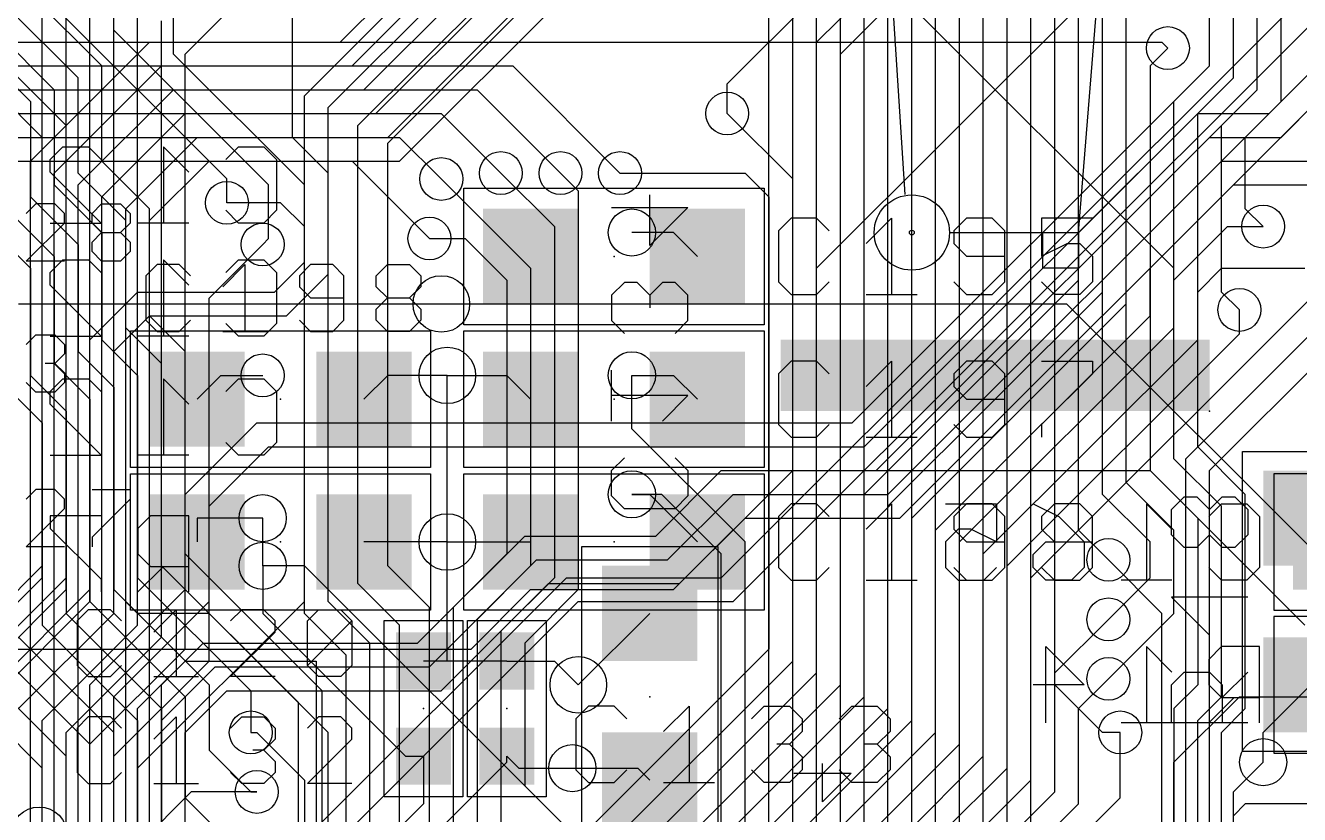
# Model space of a CAD drawing. Extents: x -61 to 136, y 23 to 123.
# Drawn here: x 60.65 to 74.24, y 81.42 to 89.84 of the extents above; entities that cross this region are included whole.
import ezdxf

# ---------------------------------------------------------------- set-up
doc = ezdxf.new("R2010")
doc.units = 0
for name, color, linetype in [('1', 14, 'CONTINUOUS'), ('13', 94, 'CONTINUOUS'), ('14', 94, 'CONTINUOUS'), ('15', 54, 'CONTINUOUS'), ('16', 134, 'CONTINUOUS'), ('18', 94, 'CONTINUOUS'), ('22', 54, 'CONTINUOUS'), ('23', 251, 'CONTINUOUS'), ('24', 54, 'CONTINUOUS'), ('25', 251, 'CONTINUOUS'), ('26', 54, 'CONTINUOUS'), ('3', 214, 'CONTINUOUS'), ('39', 14, 'CONTINUOUS'), ('4', 214, 'CONTINUOUS'), ('40', 134, 'CONTINUOUS')]:
    doc.layers.add(name, color=color, linetype=linetype)

# ---------------------------------------------------------------- blocks, each defined once
blk = doc.blocks.new('RECT')
blk.add_solid([(-0.5, -0.5), (0.5, -0.5), (-0.5, 0.5), (0.5, 0.5)])
blk = doc.blocks.new('PIE')
blk.add_circle((0, 0), 0.5)
blk = doc.blocks.new('ROUNDV')
blk.add_circle((0, 0), 0.5)

msp = doc.modelspace()

# ---------------------------------------------------------------- linework, layer by layer
at = {"layer": '1'}
for p, q in [((62.23, 89.535), (62.23, 93.726)), ((63.5, 88.646), (63.5, 92.456)), ((69.088, 89.662), (69.85, 90.424)), ((61.595, 89.789), (61.595, 90.297)), ((61.087, 88.773), (59.69, 90.17)), ((62.8015, 88.2015), (60.8965, 90.1065)), ((69.342, 89.535), (69.977, 90.17)), ((60.833, 88.646), (59.563, 89.916)), ((63.246, 88.138), (61.595, 89.789)), ((69.088, 82.931), (69.088, 89.662)), ((63.627, 88.138), (62.23, 89.535)), ((69.342, 82.804), (69.342, 89.535)), ((73.914, 88.9), (74.4855, 89.4715)), ((71.374, 83.947), (76.581, 89.154)), ((74.041, 88.646), (74.422, 89.027)), ((68.834, 88.2015), (68.1355, 88.9)), ((71.882, 87.63), (73.152, 88.9)), ((73.025, 85.217), (76.708, 88.9)), ((73.152, 88.9), (73.914, 88.9)), ((61.087, 83.947), (61.087, 88.773)), ((60.833, 84.074), (60.833, 88.646)), ((63.881, 88.265), (63.5, 88.646)), ((72.136, 87.503), (73.279, 88.646)), ((73.279, 88.646), (74.041, 88.646)), ((73.279, 85.09), (76.835, 88.646)), ((72.39, 87.376), (73.406, 88.392)), ((73.406, 88.392), (74.422, 88.392)), ((62.8015, 87.9475), (62.8015, 88.2015)), ((63.881, 87.1855), (63.881, 88.265)), ((66.9925, 88.265), (68.326, 88.265)), ((68.326, 88.265), (68.58, 88.011)), ((68.834, 83.058), (68.834, 88.2015)), ((63.246, 87.5665), (63.246, 88.138)), ((63.627, 87.3125), (63.627, 88.138)), ((72.644, 87.249), (73.533, 88.138)), ((73.533, 88.138), (74.803, 88.138)), ((68.58, 88.011), (68.58, 83.185)), ((67.564, 87.63), (67.1195, 87.63)), ((67.818, 87.376), (67.564, 87.63)), ((71.882, 87.122), (71.882, 87.63)), ((72.898, 87.122), (73.4695, 87.6935)), ((73.4695, 87.6935), (73.8505, 87.6935)), ((63.1825, 87.503), (63.246, 87.5665)), ((72.136, 86.995), (72.136, 87.503)), ((72.39, 86.868), (72.39, 87.376)), ((63.3095, 86.995), (63.627, 87.3125)), ((72.644, 86.741), (72.644, 87.249)), ((73.152, 86.995), (73.406, 87.249)), ((73.406, 87.249), (74.295, 87.249)), ((63.4365, 86.741), (63.881, 87.1855)), ((69.596, 84.836), (71.882, 87.122)), ((72.898, 86.614), (72.898, 87.122)), ((61.341, 86.487), (61.849, 86.995)), ((61.849, 86.995), (63.3095, 86.995)), ((69.85, 84.709), (72.136, 86.995)), ((73.152, 86.487), (73.152, 86.995)), ((70.104, 84.582), (72.39, 86.868)), ((73.5965, 86.5505), (73.5965, 86.8045)), ((61.595, 86.36), (61.976, 86.741)), ((61.976, 86.741), (63.4365, 86.741)), ((70.358, 84.455), (72.644, 86.741)), ((70.612, 84.328), (72.898, 86.614)), ((71.12, 84.074), (73.5965, 86.5505)), ((61.341, 83.82), (61.341, 86.487)), ((70.866, 84.201), (73.152, 86.487)), ((61.595, 83.82), (61.595, 86.36)), ((62.484, 85.852), (62.738, 86.106)), ((62.738, 86.106), (63.1825, 86.106)), ((64.516, 86.106), (64.262, 85.852)), ((65.151, 86.106), (64.516, 86.106)), ((65.151, 84.328), (65.151, 86.106)), ((65.151, 86.106), (65.786, 86.106)), ((65.786, 86.106), (66.04, 85.852)), ((67.1195, 86.106), (67.564, 86.106)), ((67.564, 86.106), (67.818, 85.852)), ((73.025, 80.899), (73.025, 85.217)), ((73.279, 80.772), (73.279, 85.09)), ((67.1195, 84.836), (67.31, 84.836)), ((67.31, 84.836), (67.818, 84.328)), ((69.596, 82.677), (69.596, 84.836)), ((69.85, 82.55), (69.85, 84.709)), ((63.1825, 84.582), (62.484, 84.582)), ((62.484, 84.582), (62.484, 84.328)), ((63.1825, 84.074), (63.1825, 84.582)), ((70.104, 82.423), (70.104, 84.582)), ((70.358, 82.296), (70.358, 84.455)), ((65.151, 84.328), (64.262, 84.328)), ((65.151, 83.058), (65.151, 84.328)), ((65.151, 84.328), (66.04, 84.328)), ((70.612, 82.169), (70.612, 84.328)), ((70.866, 82.042), (70.866, 84.201)), ((72.771, 83.566), (72.1995, 84.1375)), ((59.69, 82.931), (60.833, 84.074)), ((63.1825, 84.074), (63.1825, 83.566)), ((71.12, 81.915), (71.12, 84.074)), ((59.944, 82.804), (61.087, 83.947)), ((60.198, 82.677), (61.341, 83.82)), ((61.849, 83.566), (61.595, 83.82)), ((71.374, 81.788), (71.374, 83.947)), ((62.611, 83.566), (61.849, 83.566)), ((63.881, 82.296), (62.611, 83.566)), ((63.1825, 83.566), (64.7065, 82.042)), ((72.771, 81.026), (72.771, 83.566)), ((71.628, 82.931), (72.1995, 83.5025)), ((68.58, 83.185), (66, 80.605)), ((65.151, 83.058), (64.897, 83.058)), ((65.786, 83.058), (65.151, 83.058)), ((65.786, 83.058), (66.294, 83.058)), ((66.294, 83.058), (66.548, 82.804)), ((66.4, 80.624), (68.834, 83.058)), ((67.2, 81.043), (69.088, 82.931)), ((71.628, 81.661), (71.628, 82.931)), ((71.882, 82.55), (72.1995, 82.8675)), ((67.6, 81.062), (69.342, 82.804)), ((73.8505, 82.296), (74.3585, 82.804)), ((68, 81.081), (69.596, 82.677)), ((68.4, 81.1), (69.85, 82.55)), ((71.882, 81.534), (71.882, 82.55)), ((68.834, 81.153), (70.104, 82.423)), ((63.0555, 82.296), (63.119, 82.296)), ((63.119, 82.296), (63.627, 81.788)), ((63.881, 80.519), (63.881, 82.296)), ((69.2, 81.138), (70.358, 82.296)), ((72.3265, 81.5975), (72.3265, 82.296)), ((73.8505, 81.9785), (73.8505, 82.296)), ((69.6, 81.157), (70.612, 82.169)), ((64.7065, 82.042), (64.897, 82.042)), ((64.8, 80.9925), (65.786, 81.9785)), ((64.897, 82.042), (64.897, 81.534)), ((65.786, 82.042), (65.913, 81.915)), ((65.786, 81.9785), (65.786, 82.042)), ((65.913, 81.915), (66.4845, 81.915)), ((70, 81.176), (70.866, 82.042)), ((70.4, 81.195), (71.12, 81.915)), ((63.627, 81.788), (63.627, 80.827)), ((70.8, 81.214), (71.374, 81.788)), ((62.4205, 81.661), (61.6, 80.8405)), ((63.119, 81.661), (62.4205, 81.661)), ((71.2, 81.233), (71.628, 81.661)), ((64.897, 81.534), (64.4, 81.037)), ((71.6, 81.252), (71.882, 81.534)), ((72, 81.271), (72.3265, 81.5975))]:
    msp.add_line(p, q, dxfattribs=at)
at = {"layer": '13'}
for p, q in [((60.579, 86.868), (65.0875, 86.868)), ((67.564, 83.82), (68.834, 85.09)), ((68.834, 85.09), (72.644, 85.09)), ((72.644, 85.09), (74.295, 83.439)), ((65.405, 83.185), (66.04, 83.82)), ((66.04, 83.82), (67.564, 83.82)), ((53.086, 83.185), (65.405, 83.185))]:
    msp.add_line(p, q, dxfattribs=at)
at = {"layer": '14'}
for p, q in [((64.008, 89.662), (66.421, 92.075)), ((64.135, 89.408), (66.548, 91.821)), ((64.262, 89.154), (66.675, 91.567)), ((64.389, 88.9), (66.802, 91.313)), ((64.516, 88.646), (66.929, 91.059)), ((64.643, 88.392), (67.056, 90.805)), ((60.706, 88.392), (61.976, 89.662)), ((61.976, 89.662), (64.008, 89.662)), ((60.96, 88.265), (62.103, 89.408)), ((62.103, 89.408), (64.135, 89.408)), ((61.214, 88.138), (62.23, 89.154)), ((62.23, 89.154), (64.262, 89.154)), ((61.468, 88.011), (62.357, 88.9)), ((62.357, 88.9), (64.389, 88.9)), ((61.722, 87.884), (62.484, 88.646)), ((62.484, 88.646), (64.516, 88.646)), ((60.706, 73.279), (60.706, 88.392)), ((61.976, 87.757), (62.611, 88.392)), ((62.611, 88.392), (64.643, 88.392)), ((60.96, 73.152), (60.96, 88.265)), ((61.214, 69.723), (61.214, 88.138)), ((61.468, 70.132), (61.468, 88.011)), ((61.722, 70.612), (61.722, 87.884)), ((61.976, 70.739), (61.976, 87.757)), ((65.0875, 86.868), (71.755, 86.868)), ((71.755, 86.868), (75.057, 83.566)), ((62.103, 82.804), (62.357, 83.058)), ((62.357, 83.058), (63.754, 83.058)), ((63.754, 83.058), (63.754, 79.883)), ((62.103, 63.373), (62.103, 82.804)), ((73.533, 81.661), (73.8505, 81.9785)), ((73.533, 79.629), (73.533, 81.661))]:
    msp.add_line(p, q, dxfattribs=at)
at = {"layer": '15'}
for p, q in [((63.627, 84.074), (63.1825, 84.074)), ((66.4, 81.301), (63.627, 84.074)), ((72.898, 81.9785), (73.5965, 82.677)), ((73.5965, 82.677), (76.073, 82.677)), ((72.898, 79.883), (72.898, 81.9785)), ((73.66, 81.534), (73.533, 81.407)), ((75.692, 81.534), (73.66, 81.534))]:
    msp.add_line(p, q, dxfattribs=at)
at = {"layer": '16'}
for p, q in [((71.374, 80.518), (71.374, 92.583)), ((71.628, 82.804), (71.628, 92.583)), ((71.12, 80.391), (71.12, 92.456)), ((71.882, 84.455), (71.882, 92.456)), ((70.866, 80.137), (70.866, 92.329)), ((72.136, 84.836), (72.136, 92.329)), ((73.279, 89.408), (73.279, 92.329)), ((70.612, 80.01), (70.612, 92.202)), ((72.39, 84.963), (72.39, 92.202)), ((73.533, 89.281), (73.533, 92.202)), ((70.358, 79.642), (70.358, 92.075)), ((73.787, 89.154), (73.787, 92.075)), ((70.104, 79.304), (70.104, 91.948)), ((74.041, 89.027), (74.041, 91.948)), ((63.627, 89.0905), (66.294, 91.7575)), ((69.85, 80.264), (69.85, 91.821)), ((63.881, 88.9635), (66.548, 91.6305)), ((69.342, 80.518), (69.342, 91.567)), ((69.596, 80.391), (69.596, 91.694)), ((64.1985, 88.773), (66.929, 91.5035)), ((69.088, 80.645), (69.088, 91.44)), ((64.516, 88.5825), (67.31, 91.3765)), ((68.834, 80.772), (68.834, 91.313)), ((68.58, 80.899), (68.58, 91.186)), ((61.468, 89.408), (60.579, 90.297)), ((61.214, 89.281), (60.452, 90.043)), ((60.325, 89.789), (60.96, 89.154)), ((60.198, 89.535), (60.706, 89.027)), ((72.8345, 89.5985), (72.644, 89.408)), ((61.468, 88.392), (61.468, 89.408)), ((72.644, 89.408), (72.644, 85.09)), ((72.898, 89.027), (73.279, 89.408)), ((61.214, 88.265), (61.214, 89.281)), ((73.152, 88.9), (73.533, 89.281)), ((60.96, 89.154), (60.96, 88.138)), ((73.406, 88.773), (73.787, 89.154)), ((60.706, 89.027), (60.706, 88.011)), ((63.627, 83.566), (63.627, 89.0905)), ((72.898, 85.217), (72.898, 89.027)), ((73.66, 88.646), (74.041, 89.027)), ((63.881, 83.693), (63.881, 88.9635)), ((73.152, 85.344), (73.152, 88.9)), ((64.1985, 83.8835), (64.1985, 88.773)), ((73.406, 86.995), (73.406, 88.773)), ((64.516, 84.074), (64.516, 88.5825)), ((73.66, 87.884), (73.66, 88.646)), ((61.976, 87.884), (61.468, 88.392)), ((61.722, 87.757), (61.214, 88.265)), ((65.0875, 88.2015), (66.04, 87.249)), ((65.7225, 88.265), (66.294, 87.6935)), ((66.3575, 88.265), (66.548, 88.0745)), ((60.96, 88.138), (61.468, 87.63)), ((66.548, 88.0745), (66.548, 83.82)), ((60.706, 88.011), (61.214, 87.503)), ((60.198, 87.757), (60.706, 87.249)), ((60.452, 87.884), (60.96, 87.376)), ((61.722, 86.614), (61.722, 87.757)), ((61.976, 86.741), (61.976, 87.884)), ((73.8505, 87.6935), (73.66, 87.884)), ((61.468, 87.63), (61.468, 86.487)), ((66.294, 87.6935), (66.294, 83.947)), ((61.214, 87.503), (61.214, 86.36)), ((64.9605, 87.5665), (65.3415, 87.5665)), ((65.3415, 87.5665), (65.786, 87.122)), ((60.96, 87.376), (60.96, 86.233)), ((60.706, 87.249), (60.706, 86.106)), ((66.04, 87.249), (66.04, 84.074)), ((65.786, 87.122), (65.786, 84.201)), ((73.5965, 86.8045), (73.406, 86.995)), ((62.357, 86.36), (61.976, 86.741)), ((62.103, 86.233), (61.722, 86.614)), ((61.468, 86.487), (61.849, 86.106)), ((61.214, 86.36), (61.595, 85.979)), ((62.357, 84.201), (62.357, 86.36)), ((60.96, 86.233), (61.341, 85.852)), ((62.103, 84.074), (62.103, 86.233)), ((60.706, 86.106), (61.087, 85.725)), ((61.849, 86.106), (61.849, 83.947)), ((67.1195, 85.5345), (67.1195, 86.106)), ((60.452, 85.979), (60.833, 85.598)), ((61.595, 85.979), (61.595, 83.82)), ((61.087, 85.725), (61.087, 83.566)), ((61.341, 85.852), (61.341, 83.693)), ((60.833, 85.598), (60.833, 83.439)), ((68.326, 84.328), (67.1195, 85.5345)), ((73.66, 84.836), (73.152, 85.344)), ((73.406, 84.709), (72.898, 85.217)), ((72.644, 85.09), (73.152, 84.582)), ((72.898, 84.455), (72.39, 84.963)), ((67.437, 84.836), (67.1195, 84.836)), ((68.072, 84.201), (67.437, 84.836)), ((72.644, 84.328), (72.136, 84.836)), ((73.66, 82.55), (73.66, 84.836)), ((73.406, 82.677), (73.406, 84.709)), ((73.152, 84.582), (73.152, 82.804)), ((72.1995, 84.1375), (71.882, 84.455)), ((72.898, 83.566), (72.898, 84.455)), ((68.326, 81.026), (68.326, 84.328)), ((72.644, 83.947), (72.644, 84.328)), ((63.8175, 82.7405), (62.357, 84.201)), ((65.786, 84.201), (65.2145, 83.6295)), ((68.072, 81.153), (68.072, 84.201)), ((63.5635, 82.6135), (62.103, 84.074)), ((64.9605, 83.6295), (64.516, 84.074)), ((66.04, 84.074), (65.4685, 83.5025)), ((61.595, 83.82), (62.611, 82.804)), ((61.849, 83.947), (63.0555, 82.7405)), ((64.643, 83.439), (64.1985, 83.8835)), ((66.294, 83.947), (65.7225, 83.3755)), ((66.548, 83.82), (65.9765, 83.2485)), ((72.1995, 83.5025), (72.644, 83.947)), ((61.341, 83.693), (62.357, 82.677)), ((64.3255, 83.2485), (63.881, 83.693)), ((61.087, 83.566), (62.103, 82.55)), ((64.0715, 83.1215), (63.627, 83.566)), ((64.9605, 80.3783), (64.9605, 83.6295)), ((65.2145, 83.6295), (65.2145, 80.0145)), ((66.548, 82.804), (67.31, 83.566)), ((72.1995, 82.8675), (72.898, 83.566)), ((60.833, 83.439), (61.849, 82.423)), ((64.643, 80.5434), (64.643, 83.439)), ((65.4685, 83.5025), (65.4685, 80.4545)), ((61.595, 82.296), (60.579, 83.312)), ((65.7225, 83.3755), (65.7225, 81.3435)), ((61.341, 82.169), (60.325, 83.185)), ((64.3255, 80.7085), (64.3255, 83.2485)), ((65.9765, 83.2485), (65.9765, 81.7245)), ((61.087, 82.042), (60.071, 83.058)), ((64.0715, 80.8355), (64.0715, 83.1215)), ((60.833, 81.915), (59.817, 82.931)), ((62.611, 82.804), (62.611, 82.1055)), ((63.0555, 82.7405), (63.0555, 82.296)), ((63.8175, 80.9625), (63.8175, 82.7405)), ((72.136, 82.296), (71.628, 82.804)), ((73.152, 82.804), (72.898, 82.55)), ((62.357, 82.677), (62.357, 81.5975)), ((63.5635, 81.0895), (63.5635, 82.6135)), ((73.152, 82.423), (73.406, 82.677)), ((62.103, 82.55), (62.103, 79.248)), ((72.898, 82.55), (72.898, 79.502)), ((73.406, 82.296), (73.66, 82.55)), ((61.849, 82.423), (61.849, 79.121)), ((73.152, 79.248), (73.152, 82.423)), ((61.595, 78.994), (61.595, 82.296)), ((72.3265, 82.296), (72.136, 82.296)), ((73.406, 79.629), (73.406, 82.296)), ((61.341, 78.867), (61.341, 82.169)), ((62.611, 82.1055), (63.0555, 81.661)), ((60.833, 78.613), (60.833, 81.915)), ((61.087, 78.74), (61.087, 82.042)), ((66.4845, 81.915), (67.183, 81.915)), ((67.183, 81.915), (67.31, 81.788)), ((63.0555, 81.661), (63.119, 81.661)), ((65.9765, 81.7245), (66.421, 81.28)), ((62.357, 81.5975), (62.8015, 81.153))]:
    msp.add_line(p, q, dxfattribs=at)
at = {"layer": '22'}
for p, q in [((72.898, 91.059), (69.088, 87.249)), ((69.85, 90.805), (70.0278, 88.0364)), ((71.882, 87.63), (72.136, 90.805)), ((69.85, 90.297), (72.898, 87.249)), ((70.5104, 87.63), (71.501, 87.63)), ((71.501, 87.63), (71.882, 87.63)), ((71.501, 87.249), (71.501, 87.63)), ((71.882, 87.63), (71.882, 87.249)), ((71.882, 87.249), (71.501, 87.249))]:
    msp.add_line(p, q, dxfattribs=at)
for radius in [0.4016, 0.0254]:
    msp.add_circle((70.104, 87.63), radius, dxfattribs=at)
at = {"layer": '23'}
for p in [(66.929, 87.376), (63.373, 85.852), (66.929, 85.852), (63.373, 84.328), (66.929, 84.328), (64.897, 82.55), (65.786, 82.55)]:
    msp.add_point(p, dxfattribs=at)
at = {"layer": '24'}
for p in [(73.279, 85.725), (67.31, 82.677)]:
    msp.add_point(p, dxfattribs=at)
at = {"layer": '25'}
for p, q in [((60.7632, 87.9353), (60.6615, 87.8336)), ((60.9665, 87.9353), (60.7632, 87.9353)), ((61.0682, 87.8336), (60.9665, 87.9353)), ((61.3631, 87.8336), (61.4648, 87.9353)), ((61.4648, 87.9353), (61.6682, 87.9353)), ((61.6682, 87.9353), (61.7699, 87.8336)), ((61.0682, 87.7319), (61.0682, 87.8336)), ((61.3631, 87.7319), (61.3631, 87.8336)), ((61.7699, 87.8336), (61.7699, 87.7319)), ((68.8172, 87.7831), (68.6816, 87.6475)), ((69.0883, 87.7831), (68.8172, 87.7831)), ((69.2239, 87.6475), (69.0883, 87.7831)), ((69.6171, 87.5119), (69.8883, 87.7831)), ((69.8883, 87.7831), (69.8883, 86.9696)), ((70.6882, 87.7831), (70.5526, 87.6475)), ((70.9594, 87.7831), (70.6882, 87.7831)), ((71.095, 87.6475), (70.9594, 87.7831)), ((72.0305, 87.7831), (71.4882, 87.7831)), ((71.4882, 87.7831), (71.4882, 87.3763)), ((60.6615, 87.3252), (61.0682, 87.7319)), ((61.4648, 87.6303), (61.3631, 87.7319)), ((61.3631, 87.5286), (61.4648, 87.6303)), ((61.4648, 87.6303), (61.6682, 87.6303)), ((61.7699, 87.7319), (61.6682, 87.6303)), ((61.6682, 87.6303), (61.7699, 87.5286)), ((68.6816, 87.6475), (68.6816, 87.1052)), ((70.5526, 87.6475), (70.5526, 87.5119)), ((71.095, 87.1052), (71.095, 87.6475)), ((61.3631, 87.4269), (61.3631, 87.5286)), ((61.7699, 87.5286), (61.7699, 87.4269)), ((70.5526, 87.5119), (70.6882, 87.3763)), ((71.4882, 87.3763), (71.7593, 87.5119)), ((71.7593, 87.5119), (71.8949, 87.5119)), ((71.8949, 87.5119), (72.0305, 87.3763)), ((61.4648, 87.3252), (61.3631, 87.4269)), ((61.7699, 87.4269), (61.6682, 87.3252)), ((70.6882, 87.3763), (71.095, 87.3763)), ((72.0305, 87.3763), (72.0305, 87.1052)), ((61.0682, 87.3252), (60.6615, 87.3252)), ((61.6682, 87.3252), (61.4648, 87.3252)), ((62.0565, 87.2877), (61.9379, 87.1691)), ((62.2938, 87.2877), (62.0565, 87.2877)), ((62.4124, 87.1691), (62.2938, 87.2877)), ((62.7565, 87.0504), (62.9937, 87.2877)), ((62.9937, 87.2877), (62.9937, 86.5759)), ((63.6937, 87.2877), (63.5751, 87.1691)), ((63.931, 87.2877), (63.6937, 87.2877)), ((64.0496, 87.1691), (63.931, 87.2877)), ((64.3936, 87.1691), (64.5123, 87.2877)), ((64.5123, 87.2877), (64.7495, 87.2877)), ((64.7495, 87.2877), (64.8682, 87.1691)), ((61.9379, 87.1691), (61.9379, 86.6945)), ((63.5751, 87.1691), (63.5751, 87.0504)), ((64.0496, 86.6945), (64.0496, 87.1691)), ((64.3936, 87.0504), (64.3936, 87.1691)), ((64.8682, 87.1691), (64.8682, 87.0504)), ((68.6816, 87.1052), (68.8172, 86.9696)), ((69.0883, 86.9696), (69.2239, 87.1052)), ((70.5526, 87.1052), (70.6882, 86.9696)), ((70.9594, 86.9696), (71.095, 87.1052)), ((71.6237, 86.9696), (71.4882, 87.1052)), ((72.0305, 87.1052), (71.8949, 86.9696)), ((63.5751, 87.0504), (63.6937, 86.9318)), ((64.5123, 86.9318), (64.3936, 87.0504)), ((64.8682, 87.0504), (64.7495, 86.9318)), ((68.8172, 86.9696), (69.0883, 86.9696)), ((69.6171, 86.9696), (70.1594, 86.9696)), ((70.6882, 86.9696), (70.9594, 86.9696)), ((71.8949, 86.9696), (71.6237, 86.9696)), ((63.6937, 86.9318), (64.0496, 86.9318)), ((64.3936, 86.8132), (64.5123, 86.9318)), ((64.3936, 86.6945), (64.3936, 86.8132)), ((64.5123, 86.9318), (64.7495, 86.9318)), ((64.7495, 86.9318), (64.8682, 86.8132)), ((64.8682, 86.8132), (64.8682, 86.6945)), ((61.9379, 86.6945), (62.0565, 86.5759)), ((62.2938, 86.5759), (62.4124, 86.6945)), ((63.5751, 86.6945), (63.6937, 86.5759)), ((63.931, 86.5759), (64.0496, 86.6945)), ((64.5123, 86.5759), (64.3936, 86.6945)), ((64.8682, 86.6945), (64.7495, 86.5759)), ((60.6615, 86.4366), (60.7632, 86.5383)), ((60.7632, 86.5383), (60.9665, 86.5383)), ((60.9665, 86.5383), (61.0682, 86.4366)), ((62.0565, 86.5759), (62.2938, 86.5759)), ((62.7565, 86.5759), (63.231, 86.5759)), ((63.6937, 86.5759), (63.931, 86.5759)), ((64.7495, 86.5759), (64.5123, 86.5759)), ((61.0682, 86.4366), (61.0682, 86.3349)), ((61.0682, 86.3349), (60.9665, 86.2333)), ((60.9665, 86.2333), (60.8648, 86.2333)), ((60.9665, 86.2333), (61.0682, 86.1316)), ((61.0682, 86.1316), (61.0682, 86.0299)), ((68.8172, 86.2591), (68.6816, 86.1235)), ((69.0883, 86.2591), (68.8172, 86.2591)), ((69.2239, 86.1235), (69.0883, 86.2591)), ((69.6171, 85.9879), (69.8883, 86.2591)), ((69.8883, 86.2591), (69.8883, 85.4456)), ((70.6882, 86.2591), (70.5526, 86.1235)), ((70.9594, 86.2591), (70.6882, 86.2591)), ((71.095, 86.1235), (70.9594, 86.2591)), ((71.4882, 86.2591), (72.0305, 86.2591)), ((72.0305, 86.2591), (72.0305, 86.1235)), ((60.7632, 85.9282), (60.6615, 86.0299)), ((61.0682, 86.0299), (60.9665, 85.9282)), ((68.6816, 86.1235), (68.6816, 85.5812)), ((70.5526, 86.1235), (70.5526, 85.9879)), ((71.095, 85.5812), (71.095, 86.1235)), ((72.0305, 86.1235), (71.4882, 85.5812)), ((60.9665, 85.9282), (60.7632, 85.9282)), ((70.5526, 85.9879), (70.6882, 85.8523)), ((70.6882, 85.8523), (71.095, 85.8523)), ((68.6816, 85.5812), (68.8172, 85.4456)), ((68.8172, 85.4456), (69.0883, 85.4456)), ((69.0883, 85.4456), (69.2239, 85.5812)), ((69.6171, 85.4456), (70.1594, 85.4456)), ((70.5526, 85.5812), (70.6882, 85.4456)), ((70.6882, 85.4456), (70.9594, 85.4456)), ((70.9594, 85.4456), (71.095, 85.5812)), ((71.4882, 85.5812), (71.4882, 85.4456)), ((60.7632, 84.8873), (60.6615, 84.7856)), ((60.9665, 84.8873), (60.7632, 84.8873)), ((61.0682, 84.7856), (60.9665, 84.8873)), ((61.0682, 84.6839), (61.0682, 84.7856)), ((61.3631, 84.8873), (61.7699, 84.8873)), ((61.7699, 84.7856), (61.3631, 84.3789)), ((61.7699, 84.8873), (61.7699, 84.7856)), ((72.8719, 84.6754), (73.0075, 84.811)), ((73.0075, 84.811), (73.1431, 84.811)), ((73.1431, 84.811), (73.2787, 84.6754)), ((73.2787, 84.6754), (73.4142, 84.811)), ((73.4142, 84.811), (73.5498, 84.811)), ((73.5498, 84.811), (73.6854, 84.6754)), ((60.6615, 84.2772), (61.0682, 84.6839)), ((68.8172, 84.7351), (68.6816, 84.5995)), ((69.0883, 84.7351), (68.8172, 84.7351)), ((69.2239, 84.5995), (69.0883, 84.7351)), ((69.6171, 84.4639), (69.8883, 84.7351)), ((69.8883, 84.7351), (69.8883, 83.9216)), ((70.6882, 84.7351), (70.5526, 84.5995)), ((70.9594, 84.7351), (70.6882, 84.7351)), ((71.095, 84.5995), (70.9594, 84.7351)), ((71.6237, 84.7351), (71.4882, 84.5995)), ((71.8949, 84.7351), (71.6237, 84.7351)), ((72.0305, 84.5995), (71.8949, 84.7351)), ((72.8719, 84.4042), (72.8719, 84.6754)), ((73.2787, 84.4042), (73.2787, 84.6754)), ((73.6854, 84.6754), (73.6854, 84.4042)), ((68.6816, 84.5995), (68.6816, 84.0572)), ((70.5526, 84.5995), (70.5526, 84.4639)), ((71.095, 84.0572), (71.095, 84.5995)), ((71.4882, 84.5995), (71.4882, 84.4639)), ((72.0305, 84.0572), (72.0305, 84.5995)), ((61.3631, 84.3789), (61.3631, 84.2772)), ((70.5526, 84.4639), (70.6882, 84.3283)), ((71.4882, 84.4639), (71.6237, 84.3283)), ((73.0075, 84.2686), (72.8719, 84.4042)), ((73.2787, 84.4042), (73.1431, 84.2686)), ((73.4142, 84.2686), (73.2787, 84.4042)), ((73.6854, 84.4042), (73.5498, 84.2686)), ((61.0682, 84.2772), (60.6615, 84.2772)), ((70.6882, 84.3283), (71.095, 84.3283)), ((71.6237, 84.3283), (72.0305, 84.3283)), ((73.1431, 84.2686), (73.0075, 84.2686)), ((73.5498, 84.2686), (73.4142, 84.2686)), ((68.6816, 84.0572), (68.8172, 83.9216)), ((69.0883, 83.9216), (69.2239, 84.0572)), ((70.5526, 84.0572), (70.6882, 83.9216)), ((70.9594, 83.9216), (71.095, 84.0572)), ((71.4882, 84.0572), (71.6237, 83.9216)), ((71.8949, 83.9216), (72.0305, 84.0572)), ((68.8172, 83.9216), (69.0883, 83.9216)), ((69.6171, 83.9216), (70.1594, 83.9216)), ((70.6882, 83.9216), (70.9594, 83.9216)), ((71.6237, 83.9216), (71.8949, 83.9216)), ((73.2787, 83.3331), (73.2787, 83.8754)), ((73.6854, 83.7399), (72.8719, 83.7399)), ((72.8719, 83.7399), (73.2787, 83.3331)), ((61.3222, 83.6047), (61.2036, 83.4861)), ((61.5595, 83.6047), (61.3222, 83.6047)), ((61.6781, 83.4861), (61.5595, 83.6047)), ((62.0222, 83.3674), (62.2594, 83.6047)), ((62.2594, 83.6047), (62.2594, 82.8929)), ((62.9594, 83.6047), (62.8407, 83.4861)), ((63.1966, 83.6047), (62.9594, 83.6047)), ((63.3153, 83.4861), (63.1966, 83.6047)), ((63.6593, 83.4861), (63.778, 83.6047)), ((63.778, 83.6047), (64.0152, 83.6047)), ((64.0152, 83.6047), (64.1339, 83.4861)), ((61.2036, 83.4861), (61.2036, 83.0115)), ((63.3153, 83.3674), (63.3153, 83.4861)), ((63.6593, 83.0115), (63.6593, 83.4861)), ((63.6593, 83.0115), (64.1339, 83.4861)), ((64.1339, 83.4861), (64.1339, 83.0115)), ((62.8407, 82.8929), (63.3153, 83.3674)), ((61.2036, 83.0115), (61.3222, 82.8929)), ((61.5595, 82.8929), (61.6781, 83.0115)), ((63.778, 82.8929), (63.6593, 83.0115)), ((64.1339, 83.0115), (64.0152, 82.8929)), ((61.3222, 82.8929), (61.5595, 82.8929)), ((62.0222, 82.8929), (62.4967, 82.8929)), ((63.3153, 82.8929), (62.8407, 82.8929)), ((64.0152, 82.8929), (63.778, 82.8929)), ((72.8719, 82.8043), (73.0075, 82.9399)), ((73.0075, 82.9399), (73.2787, 82.9399)), ((73.2787, 82.9399), (73.4142, 82.8043)), ((73.4142, 82.6688), (73.6854, 82.9399)), ((72.8719, 82.3976), (72.8719, 82.8043)), ((73.4142, 82.8043), (73.4142, 82.3976)), ((61.3222, 82.4617), (61.2036, 82.3431)), ((61.5595, 82.4617), (61.3222, 82.4617)), ((61.6781, 82.3431), (61.5595, 82.4617)), ((62.0222, 82.2244), (62.2594, 82.4617)), ((62.2594, 82.4617), (62.2594, 81.7499)), ((62.8407, 82.3431), (62.9594, 82.4617)), ((62.9594, 82.4617), (63.1966, 82.4617)), ((63.1966, 82.4617), (63.3153, 82.3431)), ((63.778, 82.4617), (63.6593, 82.3431)), ((64.0152, 82.4617), (63.778, 82.4617)), ((64.1339, 82.3431), (64.0152, 82.4617)), ((66.6582, 82.5761), (66.5226, 82.4405)), ((66.9293, 82.5761), (66.6582, 82.5761)), ((67.0649, 82.4405), (66.9293, 82.5761)), ((67.4581, 82.3049), (67.7293, 82.5761)), ((67.7293, 82.5761), (67.7293, 81.7626)), ((68.3936, 82.4405), (68.5292, 82.5761)), ((68.5292, 82.5761), (68.8004, 82.5761)), ((68.8004, 82.5761), (68.936, 82.4405)), ((69.3292, 82.4405), (69.4647, 82.5761)), ((69.4647, 82.5761), (69.7359, 82.5761)), ((69.7359, 82.5761), (69.8715, 82.4405)), ((61.2036, 82.3431), (61.2036, 81.8685)), ((63.3153, 82.3431), (63.3153, 82.2244)), ((64.1339, 82.2244), (64.1339, 82.3431)), ((66.5226, 82.4405), (66.5226, 81.8982)), ((68.936, 82.4405), (68.936, 82.3049)), ((69.8715, 82.4405), (69.8715, 82.3049)), ((73.6854, 82.3976), (72.8719, 82.3976)), ((63.3153, 82.2244), (63.1966, 82.1058)), ((63.6593, 81.7499), (64.1339, 82.2244)), ((68.936, 82.3049), (68.8004, 82.1693)), ((69.8715, 82.3049), (69.7359, 82.1693)), ((63.1966, 82.1058), (63.078, 82.1058)), ((63.1966, 82.1058), (63.3153, 81.9872)), ((68.8004, 82.1693), (68.6648, 82.1693)), ((68.8004, 82.1693), (68.936, 82.0338)), ((69.7359, 82.1693), (69.6003, 82.1693)), ((69.7359, 82.1693), (69.8715, 82.0338)), ((63.3153, 81.9872), (63.3153, 81.8685)), ((68.936, 82.0338), (68.936, 81.8982)), ((69.8715, 82.0338), (69.8715, 81.8982)), ((61.2036, 81.8685), (61.3222, 81.7499)), ((61.5595, 81.7499), (61.6781, 81.8685)), ((62.9594, 81.7499), (62.8407, 81.8685)), ((63.3153, 81.8685), (63.1966, 81.7499)), ((66.5226, 81.8982), (66.6582, 81.7626)), ((66.9293, 81.7626), (67.0649, 81.8982)), ((68.5292, 81.7626), (68.3936, 81.8982)), ((68.936, 81.8982), (68.8004, 81.7626)), ((69.4647, 81.7626), (69.3292, 81.8982)), ((69.8715, 81.8982), (69.7359, 81.7626)), ((61.3222, 81.7499), (61.5595, 81.7499)), ((62.0222, 81.7499), (62.4967, 81.7499)), ((63.1966, 81.7499), (62.9594, 81.7499)), ((64.1339, 81.7499), (63.6593, 81.7499)), ((66.6582, 81.7626), (66.9293, 81.7626)), ((67.4581, 81.7626), (68.0004, 81.7626)), ((68.8004, 81.7626), (68.5292, 81.7626)), ((69.7359, 81.7626), (69.4647, 81.7626))]:
    msp.add_line(p, q, dxfattribs=at)
at = {"layer": '26'}
for p, q in [((60.9171, 88.4095), (61.0527, 88.5451)), ((61.0527, 88.5451), (61.3239, 88.5451)), ((61.3239, 88.5451), (61.4594, 88.4095)), ((62.395, 88.2739), (62.1238, 88.5451)), ((62.1238, 88.5451), (62.1238, 87.7316)), ((62.7882, 88.4095), (62.9237, 88.5451)), ((62.9237, 88.5451), (63.1949, 88.5451)), ((63.1949, 88.5451), (63.3305, 88.4095)), ((60.9171, 88.2739), (60.9171, 88.4095)), ((63.3305, 88.4095), (63.3305, 87.8672)), ((61.4594, 87.7316), (60.9171, 88.2739)), ((67.3103, 87.4902), (67.3103, 88.0325)), ((66.9036, 87.8969), (67.7171, 87.8969)), ((67.7171, 87.8969), (67.3103, 87.4902)), ((62.9237, 87.7316), (62.7882, 87.8672)), ((63.3305, 87.8672), (63.1949, 87.7316)), ((60.9171, 87.7316), (61.4594, 87.7316)), ((62.395, 87.7316), (61.8526, 87.7316)), ((63.1949, 87.7316), (62.9237, 87.7316)), ((60.9171, 87.203), (61.0527, 87.3386)), ((61.0527, 87.3386), (61.3239, 87.3386)), ((61.3239, 87.3386), (61.4594, 87.203)), ((62.395, 87.0674), (62.1238, 87.3386)), ((62.1238, 87.3386), (62.1238, 86.5251)), ((62.7882, 87.203), (62.9237, 87.3386)), ((62.9237, 87.3386), (63.1949, 87.3386)), ((63.1949, 87.3386), (63.3305, 87.203)), ((60.9171, 87.0674), (60.9171, 87.203)), ((63.3305, 87.203), (63.3305, 86.6607)), ((67.0392, 87.097), (66.9036, 86.9614)), ((67.1748, 87.097), (67.0392, 87.097)), ((67.3103, 86.9614), (67.1748, 87.097)), ((67.4459, 87.097), (67.3103, 86.9614)), ((67.5815, 87.097), (67.4459, 87.097)), ((67.7171, 86.9614), (67.5815, 87.097)), ((61.4594, 86.5251), (60.9171, 87.0674)), ((66.9036, 86.9614), (66.9036, 86.6902)), ((67.3103, 86.9614), (67.3103, 86.8258)), ((67.7171, 86.6902), (67.7171, 86.9614)), ((66.9036, 86.6902), (67.0392, 86.5546)), ((67.5815, 86.5546), (67.7171, 86.6902)), ((62.9237, 86.5251), (62.7882, 86.6607)), ((63.3305, 86.6607), (63.1949, 86.5251)), ((60.9171, 86.5251), (61.4594, 86.5251)), ((62.395, 86.5251), (61.8526, 86.5251)), ((63.1949, 86.5251), (62.9237, 86.5251)), ((66.9036, 85.6191), (66.9036, 86.1614)), ((60.9171, 85.933), (61.0527, 86.0686)), ((61.0527, 86.0686), (61.3239, 86.0686)), ((61.3239, 86.0686), (61.4594, 85.933)), ((62.395, 85.7974), (62.1238, 86.0686)), ((62.1238, 86.0686), (62.1238, 85.2551)), ((62.7882, 85.933), (62.9237, 86.0686)), ((62.9237, 86.0686), (63.1949, 86.0686)), ((63.1949, 86.0686), (63.3305, 85.933)), ((60.9171, 85.7974), (60.9171, 85.933)), ((63.3305, 85.933), (63.3305, 85.3907)), ((67.7171, 85.8903), (66.9036, 85.8903)), ((67.4459, 85.6191), (67.7171, 85.8903)), ((61.4594, 85.2551), (60.9171, 85.7974)), ((62.9237, 85.2551), (62.7882, 85.3907)), ((63.3305, 85.3907), (63.1949, 85.2551)), ((60.9171, 85.2551), (61.4594, 85.2551)), ((62.395, 85.2551), (61.8526, 85.2551)), ((63.1949, 85.2551), (62.9237, 85.2551)), ((66.9036, 85.0903), (67.0392, 85.2259)), ((67.5815, 85.2259), (67.7171, 85.0903)), ((66.9036, 84.8192), (66.9036, 85.0903)), ((67.7171, 85.0903), (67.7171, 84.8192)), ((67.0392, 84.6836), (66.9036, 84.8192)), ((67.7171, 84.8192), (67.5815, 84.6836)), ((67.5815, 84.6836), (67.0392, 84.6836)), ((70.4635, 84.7351), (71.0058, 84.7351)), ((71.0058, 84.7351), (71.0058, 84.3283)), ((71.399, 84.7351), (71.6702, 84.5995)), ((72.8769, 84.4639), (72.6057, 84.7351)), ((72.6057, 84.7351), (72.6057, 83.9216)), ((73.2701, 84.5995), (73.4057, 84.7351)), ((73.4057, 84.7351), (73.6768, 84.7351)), ((73.6768, 84.7351), (73.8124, 84.5995)), ((61.4594, 84.6081), (60.9171, 84.6081)), ((60.9171, 84.6081), (60.9171, 84.4725)), ((61.9882, 84.6081), (61.8526, 84.4725)), ((62.395, 84.6081), (61.9882, 84.6081)), ((62.395, 83.7946), (62.395, 84.6081)), ((71.6702, 84.5995), (71.9414, 84.3283)), ((73.8124, 84.5995), (73.8124, 84.0572)), ((60.9171, 84.4725), (61.4594, 83.9302)), ((61.8526, 84.4725), (61.8526, 84.2013)), ((70.5991, 84.4639), (70.4635, 84.3283)), ((70.7347, 84.4639), (70.5991, 84.4639)), ((71.0058, 84.3283), (70.7347, 84.4639)), ((70.4635, 84.3283), (70.4635, 84.0572)), ((71.399, 84.1928), (71.5346, 84.3283)), ((71.5346, 84.3283), (71.9414, 84.3283)), ((71.9414, 84.3283), (71.9414, 84.0572)), ((61.8526, 84.2013), (61.9882, 84.0658)), ((71.399, 84.0572), (71.399, 84.1928)), ((62.1238, 84.0658), (61.8526, 83.7946)), ((61.9882, 84.0658), (62.395, 84.0658)), ((70.4635, 84.0572), (70.5991, 83.9216)), ((70.8703, 83.9216), (71.0058, 84.0572)), ((71.5346, 83.9216), (71.399, 84.0572)), ((71.9414, 84.0572), (71.8058, 83.9216)), ((73.4057, 83.9216), (73.2701, 84.0572)), ((73.8124, 84.0572), (73.6768, 83.9216)), ((61.4594, 83.9302), (61.4594, 83.7946)), ((70.5991, 83.9216), (70.8703, 83.9216)), ((71.8058, 83.9216), (71.5346, 83.9216)), ((72.8769, 83.9216), (72.3346, 83.9216)), ((73.6768, 83.9216), (73.4057, 83.9216)), ((71.5346, 82.3976), (71.5346, 83.2111)), ((71.5346, 83.2111), (71.9414, 82.8043)), ((72.8769, 82.9399), (72.6057, 83.2111)), ((72.6057, 83.2111), (72.6057, 82.3976)), ((73.4057, 83.2111), (73.2701, 83.0755)), ((73.8124, 83.2111), (73.4057, 83.2111)), ((73.8124, 82.3976), (73.8124, 83.2111)), ((73.2701, 83.0755), (73.2701, 82.8043)), ((71.9414, 82.8043), (71.399, 82.8043)), ((73.2701, 82.8043), (73.4057, 82.6688)), ((73.5412, 82.6688), (73.2701, 82.3976)), ((73.4057, 82.6688), (73.8124, 82.6688)), ((72.8769, 82.3976), (72.3346, 82.3976)), ((69.1518, 81.5561), (69.1518, 81.9629)), ((68.8467, 81.8612), (69.4568, 81.8612)), ((69.4568, 81.8612), (69.1518, 81.5561))]:
    msp.add_line(p, q, dxfattribs=at)
at = {"layer": '3'}
for p, q in [((68.1355, 89.2175), (71.882, 92.964)), ((68.072, 83.947), (76.327, 92.202)), ((68.199, 83.693), (76.454, 91.948)), ((60.833, 83.947), (60.833, 90.5256)), ((61.087, 83.82), (61.087, 90.3986)), ((61.341, 83.693), (61.341, 90.2716)), ((62.357, 89.535), (63.0555, 90.2335)), ((61.595, 83.566), (61.595, 90.1446)), ((61.849, 83.439), (61.849, 90.0176)), ((62.103, 83.312), (62.103, 89.8906)), ((62.357, 83.185), (62.357, 89.535)), ((68.1355, 88.9), (68.1355, 89.2175)), ((63.373, 87.9475), (62.8015, 87.9475)), ((63.627, 87.6935), (63.373, 87.9475)), ((63.627, 83.693), (63.627, 87.6935)), ((62.611, 86.9315), (63.1825, 87.503)), ((62.611, 83.058), (62.611, 86.9315)), ((59.817, 82.931), (60.833, 83.947)), ((60.071, 82.804), (61.087, 83.82)), ((63.1825, 80.7085), (66.421, 83.947)), ((66.421, 83.947), (68.072, 83.947)), ((60.325, 82.677), (61.341, 83.693)), ((61.849, 81.915), (63.627, 83.693)), ((63.3095, 80.4545), (66.548, 83.693)), ((66.548, 83.693), (68.199, 83.693)), ((60.579, 82.55), (61.595, 83.566)), ((60.833, 82.423), (61.849, 83.439)), ((61.087, 82.296), (62.103, 83.312)), ((61.341, 82.169), (62.357, 83.185)), ((61.595, 82.042), (62.611, 83.058)), ((60.833, 66.04), (60.833, 82.423)), ((61.087, 66.167), (61.087, 82.296)), ((61.341, 66.294), (61.341, 82.169)), ((61.595, 66.421), (61.595, 82.042)), ((61.849, 66.548), (61.849, 81.915))]:
    msp.add_line(p, q, dxfattribs=at)
at = {"layer": '39'}
for p, q in [((65.329, 88.105), (68.529, 88.105)), ((65.329, 86.647), (65.329, 88.105)), ((68.529, 88.105), (68.529, 86.647)), ((61.773, 85.123), (61.773, 86.581)), ((61.773, 86.581), (64.973, 86.581)), ((64.973, 86.581), (64.973, 85.123)), ((68.529, 86.647), (65.329, 86.647)), ((65.329, 86.581), (68.529, 86.581)), ((65.329, 85.123), (65.329, 86.581)), ((68.529, 86.581), (68.529, 85.123)), ((73.6295, 82.093), (73.6295, 85.293)), ((73.6295, 85.293), (75.0875, 85.293)), ((64.973, 85.123), (61.773, 85.123)), ((61.773, 83.599), (61.773, 85.057)), ((61.773, 85.057), (64.973, 85.057)), ((64.973, 85.057), (64.973, 83.599)), ((68.529, 85.123), (65.329, 85.123)), ((65.329, 85.057), (68.529, 85.057)), ((65.329, 83.599), (65.329, 85.057)), ((68.529, 85.057), (68.529, 83.599)), ((64.973, 83.599), (61.773, 83.599)), ((68.529, 83.599), (65.329, 83.599)), ((64.4779, 81.6102), (64.4779, 83.4898)), ((64.4779, 83.4898), (65.3161, 83.4898)), ((65.3161, 83.4898), (65.3161, 81.6102)), ((65.3669, 81.6102), (65.3669, 83.4898)), ((65.3669, 83.4898), (66.2051, 83.4898)), ((66.2051, 83.4898), (66.2051, 81.6102)), ((75.0875, 82.093), (73.6295, 82.093)), ((65.3161, 81.6102), (64.4779, 81.6102)), ((66.2051, 81.6102), (65.3669, 81.6102))]:
    msp.add_line(p, q, dxfattribs=at)
at = {"layer": '4'}
for p, q in [((73.279, 89.408), (73.279, 92.329)), ((73.533, 89.281), (73.533, 92.202)), ((73.787, 89.154), (73.787, 92.075)), ((74.041, 89.027), (74.041, 91.948)), ((39.878, 89.662), (72.771, 89.662)), ((72.771, 89.662), (72.8345, 89.5985)), ((54.61, 89.408), (65.8495, 89.408)), ((65.8495, 89.408), (66.9925, 88.265)), ((69.469, 85.598), (73.279, 89.408)), ((69.596, 85.344), (73.533, 89.281)), ((55.0545, 89.154), (65.4685, 89.154)), ((65.4685, 89.154), (66.3575, 88.265)), ((69.723, 85.09), (73.787, 89.154)), ((69.85, 84.836), (74.041, 89.027)), ((55.4355, 88.9), (65.0875, 88.9)), ((65.0875, 88.9), (65.7225, 88.265)), ((69.977, 84.582), (74.295, 88.9)), ((55.88, 88.646), (64.643, 88.646)), ((64.643, 88.646), (65.0875, 88.2015)), ((56.261, 88.392), (64.135, 88.392)), ((64.135, 88.392), (64.9605, 87.5665)), ((62.357, 84.836), (63.119, 85.598)), ((63.119, 85.598), (69.469, 85.598)), ((62.611, 84.709), (63.246, 85.344)), ((63.246, 85.344), (69.596, 85.344)), ((67.3735, 84.3915), (68.072, 85.09)), ((68.072, 85.09), (69.723, 85.09)), ((62.357, 83.82), (62.357, 84.836)), ((67.5005, 84.1375), (68.199, 84.836)), ((68.199, 84.836), (69.85, 84.836)), ((62.611, 83.693), (62.611, 84.709)), ((67.6275, 83.8835), (68.326, 84.582)), ((68.326, 84.582), (69.977, 84.582)), ((64.8335, 83.2485), (65.9765, 84.3915)), ((65.9765, 84.3915), (67.3735, 84.3915)), ((64.9605, 82.9945), (66.1035, 84.1375)), ((66.1035, 84.1375), (67.5005, 84.1375)), ((61.341, 82.804), (62.357, 83.82)), ((65.0875, 82.7405), (66.2305, 83.8835)), ((66.2305, 83.8835), (67.6275, 83.8835)), ((61.595, 82.677), (62.611, 83.693)), ((61.849, 82.55), (62.5475, 83.2485)), ((62.5475, 83.2485), (64.8335, 83.2485)), ((62.103, 82.423), (62.6745, 82.9945)), ((62.6745, 82.9945), (64.9605, 82.9945)), ((61.341, 63.246), (61.341, 82.804)), ((62.357, 82.296), (62.8015, 82.7405)), ((62.8015, 82.7405), (65.0875, 82.7405)), ((61.595, 63.373), (61.595, 82.677)), ((61.849, 63.5), (61.849, 82.55)), ((62.103, 63.627), (62.103, 82.423)), ((62.357, 63.754), (62.357, 82.296))]:
    msp.add_line(p, q, dxfattribs=at)
at = {"layer": '40'}
for p, q in [((77.165, 85.057), (73.965, 85.057)), ((73.965, 85.057), (73.965, 83.599)), ((66.581, 84.277), (66.581, 81.077)), ((68.039, 84.277), (66.581, 84.277)), ((68.039, 81.077), (68.039, 84.277)), ((73.965, 83.599), (77.165, 83.599)), ((77.165, 83.533), (73.965, 83.533)), ((73.965, 83.533), (73.965, 82.075)), ((73.965, 82.075), (77.165, 82.075))]:
    msp.add_line(p, q, dxfattribs=at)

# ---------------------------------------------------------------- block references
at = {"layer": '1'}
for name, p, xscale, yscale in [('RECT', (66.04, 87.376), 1.016, 1.016), ('RECT', (67.818, 87.376), 1.016, 1.016), ('RECT', (66.04, 85.852), 1.016, 1.016), ('RECT', (67.818, 85.852), 1.016, 1.016), ('RECT', (66.04, 84.328), 1.016, 1.016), ('RECT', (67.818, 84.328), 1.016, 1.016), ('PIE', (60.8, 81.2), 0.6, 0.6)]:
    msp.add_blockref(name, p, dxfattribs=dict(at, xscale=xscale, yscale=yscale))
for p, xscale, yscale, rotation in [((62.484, 85.852), 1.016, 1.016, 180), ((64.262, 85.852), 1.016, 1.016, 180), ((74.3585, 84.582), 1.016, 1.016, 90), ((62.484, 84.328), 1.016, 1.016, 180), ((64.262, 84.328), 1.016, 1.016, 180), ((64.897, 83.058), 0.6096, 0.5842, 270), ((65.786, 83.058), 0.6096, 0.5842, 270), ((74.3585, 82.804), 1.016, 1.016, 90), ((64.897, 82.042), 0.6096, 0.5842, 270), ((65.786, 82.042), 0.6096, 0.5842, 270)]:
    msp.add_blockref('RECT', p, dxfattribs=dict(at, xscale=xscale, yscale=yscale, rotation=rotation))
at = {"layer": '16', "xscale": 1.016, "yscale": 1.016}
for p, rotation in [((74.676, 84.328), 180), ((67.31, 83.566), 270), ((74.676, 82.804), 180), ((67.31, 81.788), 270)]:
    msp.add_blockref('RECT', p, dxfattribs=dict(at, rotation=rotation))
at = {"layer": '18'}
for p, xscale, yscale in [((72.8345, 89.5985), 0.4572, 0.4572), ((72.8345, 89.5985), 0.4572, 0.4572), ((72.8345, 89.5985), 0.4572, 0.4572), ((72.8345, 89.5985), 0.4572, 0.4572), ((72.8345, 89.5985), 0.4572, 0.4572), ((72.8345, 89.5985), 0.4572, 0.4572), ((72.8345, 89.5985), 0.4572, 0.4572), ((72.8345, 89.5985), 0.4572, 0.4572), ((68.1355, 88.9), 0.4572, 0.4572), ((68.1355, 88.9), 0.4572, 0.4572), ((68.1355, 88.9), 0.4572, 0.4572), ((68.1355, 88.9), 0.4572, 0.4572), ((68.1355, 88.9), 0.4572, 0.4572), ((68.1355, 88.9), 0.4572, 0.4572), ((68.1355, 88.9), 0.4572, 0.4572), ((68.1355, 88.9), 0.4572, 0.4572), ((65.7225, 88.265), 0.4572, 0.4572), ((65.7225, 88.265), 0.4572, 0.4572), ((65.7225, 88.265), 0.4572, 0.4572), ((65.7225, 88.265), 0.4572, 0.4572), ((65.7225, 88.265), 0.4572, 0.4572), ((65.7225, 88.265), 0.4572, 0.4572), ((65.7225, 88.265), 0.4572, 0.4572), ((65.7225, 88.265), 0.4572, 0.4572), ((66.3575, 88.265), 0.4572, 0.4572), ((66.3575, 88.265), 0.4572, 0.4572), ((66.3575, 88.265), 0.4572, 0.4572), ((66.3575, 88.265), 0.4572, 0.4572), ((66.3575, 88.265), 0.4572, 0.4572), ((66.3575, 88.265), 0.4572, 0.4572), ((66.3575, 88.265), 0.4572, 0.4572), ((66.3575, 88.265), 0.4572, 0.4572), ((66.9925, 88.265), 0.4572, 0.4572), ((66.9925, 88.265), 0.4572, 0.4572), ((66.9925, 88.265), 0.4572, 0.4572), ((66.9925, 88.265), 0.4572, 0.4572), ((66.9925, 88.265), 0.4572, 0.4572), ((66.9925, 88.265), 0.4572, 0.4572), ((66.9925, 88.265), 0.4572, 0.4572), ((66.9925, 88.265), 0.4572, 0.4572), ((65.0875, 88.2015), 0.4572, 0.4572), ((65.0875, 88.2015), 0.4572, 0.4572), ((65.0875, 88.2015), 0.4572, 0.4572), ((65.0875, 88.2015), 0.4572, 0.4572), ((65.0875, 88.2015), 0.4572, 0.4572), ((65.0875, 88.2015), 0.4572, 0.4572), ((65.0875, 88.2015), 0.4572, 0.4572), ((65.0875, 88.2015), 0.4572, 0.4572), ((62.8015, 87.9475), 0.4572, 0.4572), ((62.8015, 87.9475), 0.4572, 0.4572), ((62.8015, 87.9475), 0.4572, 0.4572), ((62.8015, 87.9475), 0.4572, 0.4572), ((62.8015, 87.9475), 0.4572, 0.4572), ((62.8015, 87.9475), 0.4572, 0.4572), ((62.8015, 87.9475), 0.4572, 0.4572), ((62.8015, 87.9475), 0.4572, 0.4572), ((73.8505, 87.6935), 0.4572, 0.4572), ((73.8505, 87.6935), 0.4572, 0.4572), ((73.8505, 87.6935), 0.4572, 0.4572), ((73.8505, 87.6935), 0.4572, 0.4572), ((73.8505, 87.6935), 0.4572, 0.4572), ((73.8505, 87.6935), 0.4572, 0.4572), ((73.8505, 87.6935), 0.4572, 0.4572), ((73.8505, 87.6935), 0.4572, 0.4572), ((64.9605, 87.5665), 0.4572, 0.4572), ((64.9605, 87.5665), 0.4572, 0.4572), ((64.9605, 87.5665), 0.4572, 0.4572), ((64.9605, 87.5665), 0.4572, 0.4572), ((64.9605, 87.5665), 0.4572, 0.4572), ((64.9605, 87.5665), 0.4572, 0.4572), ((64.9605, 87.5665), 0.4572, 0.4572), ((64.9605, 87.5665), 0.4572, 0.4572), ((67.1195, 87.63), 0.5032, 0.5032), ((67.1195, 87.63), 0.5032, 0.5032), ((67.1195, 87.63), 0.5032, 0.5032), ((67.1195, 87.63), 0.5032, 0.5032), ((67.1195, 87.63), 0.5032, 0.5032), ((67.1195, 87.63), 0.5032, 0.5032), ((67.1195, 87.63), 0.5032, 0.5032), ((67.1195, 87.63), 0.5032, 0.5032), ((63.1825, 87.503), 0.4572, 0.4572), ((63.1825, 87.503), 0.4572, 0.4572), ((63.1825, 87.503), 0.4572, 0.4572), ((63.1825, 87.503), 0.4572, 0.4572), ((63.1825, 87.503), 0.4572, 0.4572), ((63.1825, 87.503), 0.4572, 0.4572), ((63.1825, 87.503), 0.4572, 0.4572), ((63.1825, 87.503), 0.4572, 0.4572), ((65.0875, 86.868), 0.6032, 0.6032), ((65.0875, 86.868), 0.6032, 0.6032), ((65.0875, 86.868), 0.6032, 0.6032), ((65.0875, 86.868), 0.6032, 0.6032), ((65.0875, 86.868), 0.6032, 0.6032), ((65.0875, 86.868), 0.6032, 0.6032), ((65.0875, 86.868), 0.6032, 0.6032), ((65.0875, 86.868), 0.6032, 0.6032), ((73.5965, 86.8045), 0.4572, 0.4572), ((73.5965, 86.8045), 0.4572, 0.4572), ((73.5965, 86.8045), 0.4572, 0.4572), ((73.5965, 86.8045), 0.4572, 0.4572), ((73.5965, 86.8045), 0.4572, 0.4572), ((73.5965, 86.8045), 0.4572, 0.4572), ((73.5965, 86.8045), 0.4572, 0.4572), ((73.5965, 86.8045), 0.4572, 0.4572), ((65.151, 86.106), 0.6032, 0.6032), ((65.151, 86.106), 0.6032, 0.6032), ((65.151, 86.106), 0.6032, 0.6032), ((65.151, 86.106), 0.6032, 0.6032), ((65.151, 86.106), 0.6032, 0.6032), ((65.151, 86.106), 0.6032, 0.6032), ((65.151, 86.106), 0.6032, 0.6032), ((65.151, 86.106), 0.6032, 0.6032), ((63.1825, 86.106), 0.4572, 0.4572), ((63.1825, 86.106), 0.4572, 0.4572), ((63.1825, 86.106), 0.4572, 0.4572), ((63.1825, 86.106), 0.4572, 0.4572), ((63.1825, 86.106), 0.4572, 0.4572), ((63.1825, 86.106), 0.4572, 0.4572), ((63.1825, 86.106), 0.4572, 0.4572), ((63.1825, 86.106), 0.4572, 0.4572), ((67.1195, 86.106), 0.5032, 0.5032), ((67.1195, 86.106), 0.5032, 0.5032), ((67.1195, 86.106), 0.5032, 0.5032), ((67.1195, 86.106), 0.5032, 0.5032), ((67.1195, 86.106), 0.5032, 0.5032), ((67.1195, 86.106), 0.5032, 0.5032), ((67.1195, 86.106), 0.5032, 0.5032), ((67.1195, 86.106), 0.5032, 0.5032), ((67.1195, 84.836), 0.5032, 0.5032), ((67.1195, 84.836), 0.5032, 0.5032), ((67.1195, 84.836), 0.5032, 0.5032), ((67.1195, 84.836), 0.5032, 0.5032), ((67.1195, 84.836), 0.5032, 0.5032), ((67.1195, 84.836), 0.5032, 0.5032), ((67.1195, 84.836), 0.5032, 0.5032), ((67.1195, 84.836), 0.5032, 0.5032), ((63.1825, 84.582), 0.5032, 0.5032), ((63.1825, 84.582), 0.5032, 0.5032), ((63.1825, 84.582), 0.5032, 0.5032), ((63.1825, 84.582), 0.5032, 0.5032), ((63.1825, 84.582), 0.5032, 0.5032), ((63.1825, 84.582), 0.5032, 0.5032), ((63.1825, 84.582), 0.5032, 0.5032), ((63.1825, 84.582), 0.5032, 0.5032), ((65.151, 84.328), 0.6032, 0.6032), ((65.151, 84.328), 0.6032, 0.6032), ((65.151, 84.328), 0.6032, 0.6032), ((65.151, 84.328), 0.6032, 0.6032), ((65.151, 84.328), 0.6032, 0.6032), ((65.151, 84.328), 0.6032, 0.6032), ((65.151, 84.328), 0.6032, 0.6032), ((65.151, 84.328), 0.6032, 0.6032), ((72.1995, 84.1375), 0.4572, 0.4572), ((72.1995, 84.1375), 0.4572, 0.4572), ((72.1995, 84.1375), 0.4572, 0.4572), ((72.1995, 84.1375), 0.4572, 0.4572), ((72.1995, 84.1375), 0.4572, 0.4572), ((72.1995, 84.1375), 0.4572, 0.4572), ((72.1995, 84.1375), 0.4572, 0.4572), ((72.1995, 84.1375), 0.4572, 0.4572), ((63.1825, 84.074), 0.5032, 0.5032), ((63.1825, 84.074), 0.5032, 0.5032), ((63.1825, 84.074), 0.5032, 0.5032), ((63.1825, 84.074), 0.5032, 0.5032), ((63.1825, 84.074), 0.5032, 0.5032), ((63.1825, 84.074), 0.5032, 0.5032), ((63.1825, 84.074), 0.5032, 0.5032), ((63.1825, 84.074), 0.5032, 0.5032), ((72.1995, 83.5025), 0.4572, 0.4572), ((72.1995, 83.5025), 0.4572, 0.4572), ((72.1995, 83.5025), 0.4572, 0.4572), ((72.1995, 83.5025), 0.4572, 0.4572), ((72.1995, 83.5025), 0.4572, 0.4572), ((72.1995, 83.5025), 0.4572, 0.4572), ((72.1995, 83.5025), 0.4572, 0.4572), ((72.1995, 83.5025), 0.4572, 0.4572), ((66.548, 82.804), 0.6032, 0.6032), ((66.548, 82.804), 0.6032, 0.6032), ((66.548, 82.804), 0.6032, 0.6032), ((66.548, 82.804), 0.6032, 0.6032), ((66.548, 82.804), 0.6032, 0.6032), ((66.548, 82.804), 0.6032, 0.6032), ((66.548, 82.804), 0.6032, 0.6032), ((66.548, 82.804), 0.6032, 0.6032), ((72.1995, 82.8675), 0.4572, 0.4572), ((72.1995, 82.8675), 0.4572, 0.4572), ((72.1995, 82.8675), 0.4572, 0.4572), ((72.1995, 82.8675), 0.4572, 0.4572), ((72.1995, 82.8675), 0.4572, 0.4572), ((72.1995, 82.8675), 0.4572, 0.4572), ((72.1995, 82.8675), 0.4572, 0.4572), ((72.1995, 82.8675), 0.4572, 0.4572), ((63.0555, 82.296), 0.4572, 0.4572), ((63.0555, 82.296), 0.4572, 0.4572), ((63.0555, 82.296), 0.4572, 0.4572), ((63.0555, 82.296), 0.4572, 0.4572), ((63.0555, 82.296), 0.4572, 0.4572), ((63.0555, 82.296), 0.4572, 0.4572), ((63.0555, 82.296), 0.4572, 0.4572), ((63.0555, 82.296), 0.4572, 0.4572), ((72.3265, 82.296), 0.4572, 0.4572), ((72.3265, 82.296), 0.4572, 0.4572), ((72.3265, 82.296), 0.4572, 0.4572), ((72.3265, 82.296), 0.4572, 0.4572), ((72.3265, 82.296), 0.4572, 0.4572), ((72.3265, 82.296), 0.4572, 0.4572), ((72.3265, 82.296), 0.4572, 0.4572), ((72.3265, 82.296), 0.4572, 0.4572), ((73.8505, 81.9785), 0.5032, 0.5032), ((73.8505, 81.9785), 0.5032, 0.5032), ((73.8505, 81.9785), 0.5032, 0.5032), ((73.8505, 81.9785), 0.5032, 0.5032), ((73.8505, 81.9785), 0.5032, 0.5032), ((73.8505, 81.9785), 0.5032, 0.5032), ((73.8505, 81.9785), 0.5032, 0.5032), ((73.8505, 81.9785), 0.5032, 0.5032), ((66.4845, 81.915), 0.5032, 0.5032), ((66.4845, 81.915), 0.5032, 0.5032), ((66.4845, 81.915), 0.5032, 0.5032), ((66.4845, 81.915), 0.5032, 0.5032), ((66.4845, 81.915), 0.5032, 0.5032), ((66.4845, 81.915), 0.5032, 0.5032), ((66.4845, 81.915), 0.5032, 0.5032), ((66.4845, 81.915), 0.5032, 0.5032), ((63.119, 81.661), 0.4572, 0.4572), ((63.119, 81.661), 0.4572, 0.4572), ((63.119, 81.661), 0.4572, 0.4572), ((63.119, 81.661), 0.4572, 0.4572), ((63.119, 81.661), 0.4572, 0.4572), ((63.119, 81.661), 0.4572, 0.4572), ((63.119, 81.661), 0.4572, 0.4572), ((63.119, 81.661), 0.4572, 0.4572)]:
    msp.add_blockref('ROUNDV', p, dxfattribs=dict(at, xscale=xscale, yscale=yscale))
at = {"layer": '22', "xscale": 4.572, "yscale": 0.762, "rotation": 180}
msp.add_blockref('RECT', (70.993, 86.106), dxfattribs=at)

doc.saveas('drawing.dxf')
